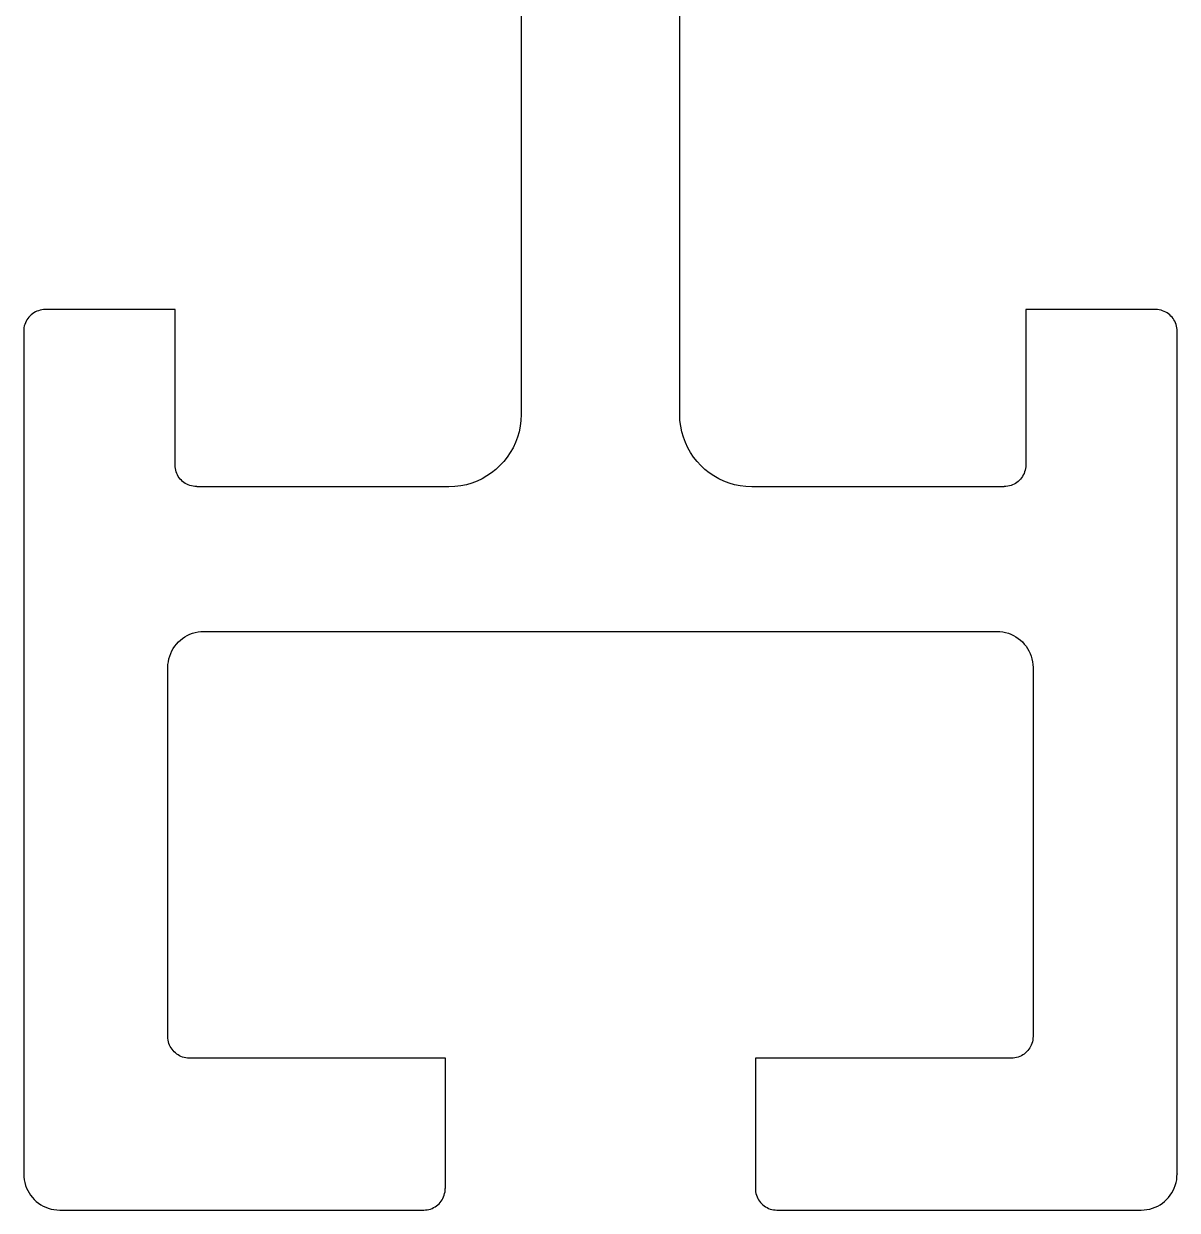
# Model space of a CAD drawing. Header units: metres. Extents: x -8.1 to 7.9, y -29.9 to 30.1.
# Drawn here: x -8 to 7.94, y -29.9 to -13.49 of the extents above; entities that cross this region are included whole.
import ezdxf

# ---------------------------------------------------------------- set-up
doc = ezdxf.new("R2010")
doc.units = ezdxf.units.M

msp = doc.modelspace()

# ---------------------------------------------------------------- linework, layer by layer
for p, q in [((-1.12695, -11.6553), (-1.12695, -18.8945)), ((1.06445, -18.8945), (1.06445, -11.6553)), ((-7.93164, -17.5488), (-7.94629, -17.5674)), ((-7.91602, -17.5322), (-7.93164, -17.5488)), ((-7.89941, -17.5166), (-7.91602, -17.5322)), ((-7.88086, -17.502), (-7.89941, -17.5166)), ((-7.8623, -17.4893), (-7.88086, -17.502)), ((-7.8418, -17.4775), (-7.8623, -17.4893)), ((-7.82129, -17.4678), (-7.8418, -17.4775)), ((-7.7998, -17.46), (-7.82129, -17.4678)), ((-7.77637, -17.4531), (-7.7998, -17.46)), ((-7.75391, -17.4482), (-7.77637, -17.4531)), ((-7.72949, -17.4453), (-7.75391, -17.4482)), ((-7.70508, -17.4443), (-7.72949, -17.4453)), ((-5.91113, -17.4443), (-7.70508, -17.4443)), ((-5.91113, -19.5938), (-5.91113, -17.4443)), ((7.64746, -17.4443), (5.84863, -17.4443)), ((5.84863, -17.4443), (5.84863, -19.5947)), ((7.6709, -17.4453), (7.64746, -17.4443)), ((7.69434, -17.4492), (7.6709, -17.4453)), ((7.71777, -17.4541), (7.69434, -17.4492)), ((7.74023, -17.4609), (7.71777, -17.4541)), ((7.76172, -17.4697), (7.74023, -17.4609)), ((7.78223, -17.4795), (7.76172, -17.4697)), ((7.80176, -17.4912), (7.78223, -17.4795)), ((7.82031, -17.5039), (7.80176, -17.4912)), ((7.83789, -17.5186), (7.82031, -17.5039)), ((7.85449, -17.5342), (7.83789, -17.5186)), ((7.87012, -17.5508), (7.85449, -17.5342)), ((7.88379, -17.5684), (7.87012, -17.5508)), ((-8, -17.6953), (-8.00195, -17.7197)), ((-7.99512, -17.6719), (-8, -17.6953)), ((-7.98828, -17.6494), (-7.99512, -17.6719)), ((-7.97949, -17.627), (-7.98828, -17.6494)), ((-7.96973, -17.6064), (-7.97949, -17.627)), ((-7.95898, -17.5859), (-7.96973, -17.6064)), ((-7.94629, -17.5674), (-7.95898, -17.5859)), ((7.89648, -17.5879), (7.88379, -17.5684)), ((7.9082, -17.6074), (7.89648, -17.5879)), ((7.91797, -17.6279), (7.9082, -17.6074)), ((7.92578, -17.6504), (7.91797, -17.6279)), ((7.93164, -17.6729), (7.92578, -17.6504)), ((7.93652, -17.6953), (7.93164, -17.6729)), ((7.93945, -17.7197), (7.93652, -17.6953)), ((-8.00195, -17.7197), (-8.00293, -17.7441)), ((-8.00293, -17.7441), (-8.00293, -29.3955)), ((7.94043, -17.7441), (7.93945, -17.7197)), ((7.94238, -17.7451), (7.94043, -17.7441)), ((7.94238, -29.3975), (7.94238, -17.7451)), ((-1.13086, -18.9766), (-1.14062, -19.0566)), ((-1.12695, -18.8945), (-1.13086, -18.9766)), ((1.06836, -18.9766), (1.06445, -18.8945)), ((1.07812, -19.0566), (1.06836, -18.9766)), ((-1.15625, -19.1348), (-1.17871, -19.2109)), ((-1.14062, -19.0566), (-1.15625, -19.1348)), ((1.09375, -19.1348), (1.07812, -19.0566)), ((1.11523, -19.2109), (1.09375, -19.1348)), ((-1.23828, -19.3545), (-1.27734, -19.4219)), ((-1.20605, -19.2842), (-1.23828, -19.3545)), ((-1.17871, -19.2109), (-1.20605, -19.2842)), ((1.14258, -19.2842), (1.11523, -19.2109)), ((1.17578, -19.3545), (1.14258, -19.2842)), ((1.21387, -19.4219), (1.17578, -19.3545)), ((-1.32031, -19.4854), (-1.36719, -19.5459)), ((-1.27734, -19.4219), (-1.32031, -19.4854)), ((1.25684, -19.4854), (1.21387, -19.4219)), ((1.30469, -19.5459), (1.25684, -19.4854)), ((-5.91016, -19.6182), (-5.91113, -19.5938)), ((-5.90723, -19.6416), (-5.91016, -19.6182)), ((-5.90234, -19.665), (-5.90723, -19.6416)), ((-5.89551, -19.6885), (-5.90234, -19.665)), ((-1.47559, -19.6543), (-1.53613, -19.7021)), ((-1.41992, -19.6016), (-1.47559, -19.6543)), ((-1.36719, -19.5459), (-1.41992, -19.6016)), ((1.35645, -19.6016), (1.30469, -19.5459)), ((1.41309, -19.6543), (1.35645, -19.6016)), ((1.47266, -19.7021), (1.41309, -19.6543)), ((5.83984, -19.665), (5.83301, -19.6885)), ((5.84766, -19.6182), (5.83984, -19.665)), ((5.84863, -19.5947), (5.84766, -19.6182)), ((-5.8877, -19.71), (-5.89551, -19.6885)), ((-5.87793, -19.7314), (-5.8877, -19.71)), ((-5.86621, -19.751), (-5.87793, -19.7314)), ((-5.85352, -19.7705), (-5.86621, -19.751)), ((-5.83887, -19.7881), (-5.85352, -19.7705)), ((-5.82422, -19.8047), (-5.83887, -19.7881)), ((-5.80664, -19.8203), (-5.82422, -19.8047)), ((-5.78906, -19.835), (-5.80664, -19.8203)), ((-5.76953, -19.8477), (-5.78906, -19.835)), ((-5.75, -19.8594), (-5.76953, -19.8477)), ((-1.80957, -19.8438), (-1.88477, -19.8662)), ((-1.73633, -19.8164), (-1.80957, -19.8438)), ((-1.66602, -19.7832), (-1.73633, -19.8164)), ((-1.59961, -19.7451), (-1.66602, -19.7832)), ((-1.53613, -19.7021), (-1.59961, -19.7451)), ((1.53711, -19.7451), (1.47266, -19.7021)), ((1.60352, -19.7832), (1.53711, -19.7451)), ((1.67383, -19.8164), (1.60352, -19.7832)), ((1.74707, -19.8438), (1.67383, -19.8164)), ((1.82227, -19.8662), (1.74707, -19.8438)), ((5.70703, -19.8477), (5.68652, -19.8594)), ((5.72656, -19.835), (5.70703, -19.8477)), ((5.74414, -19.8203), (5.72656, -19.835)), ((5.76074, -19.8047), (5.74414, -19.8203)), ((5.77637, -19.7881), (5.76074, -19.8047)), ((5.79102, -19.7705), (5.77637, -19.7881)), ((5.80371, -19.751), (5.79102, -19.7705)), ((5.81445, -19.7314), (5.80371, -19.751)), ((5.82422, -19.71), (5.81445, -19.7314)), ((5.83301, -19.6885), (5.82422, -19.71)), ((-5.72852, -19.8691), (-5.75, -19.8594)), ((-5.70703, -19.8779), (-5.72852, -19.8691)), ((-5.68457, -19.8838), (-5.70703, -19.8779)), ((-5.66113, -19.8887), (-5.68457, -19.8838)), ((-5.63672, -19.8916), (-5.66113, -19.8887)), ((-5.6123, -19.8926), (-5.63672, -19.8916)), ((-5.61133, -19.8945), (-5.6123, -19.8926)), ((-2.125, -19.8945), (-5.61133, -19.8945)), ((-2.04297, -19.8916), (-2.125, -19.8945)), ((-1.96289, -19.8818), (-2.04297, -19.8916)), ((-1.88477, -19.8662), (-1.96289, -19.8818)), ((1.90039, -19.8818), (1.82227, -19.8662)), ((1.98047, -19.8916), (1.90039, -19.8818)), ((2.06152, -19.8945), (1.98047, -19.8916)), ((5.55078, -19.8945), (2.06152, -19.8945)), ((5.57422, -19.8916), (5.5498, -19.8926)), ((5.5498, -19.8926), (5.55078, -19.8945)), ((5.59863, -19.8887), (5.57422, -19.8916)), ((5.62207, -19.8838), (5.59863, -19.8887)), ((5.64453, -19.8779), (5.62207, -19.8838)), ((5.66602, -19.8691), (5.64453, -19.8779)), ((5.68652, -19.8594), (5.66602, -19.8691)), ((-5.80664, -21.9912), (-5.77539, -21.9697)), ((-5.77539, -21.9697), (-5.74219, -21.9502)), ((-5.74219, -21.9502), (-5.70703, -21.9336)), ((-5.70703, -21.9336), (-5.66992, -21.9199)), ((-5.66992, -21.9199), (-5.63281, -21.9092)), ((-5.63281, -21.9092), (-5.59375, -21.9014)), ((-5.59375, -21.9014), (-5.55371, -21.8965)), ((-5.55371, -21.8965), (-5.5127, -21.8945)), ((-5.5127, -21.8945), (5.4502, -21.8945)), ((5.4502, -21.8945), (5.49121, -21.8965)), ((5.49121, -21.8965), (5.53125, -21.9014)), ((5.53125, -21.9014), (5.56934, -21.9092)), ((5.56934, -21.9092), (5.60742, -21.9199)), ((5.60742, -21.9199), (5.64355, -21.9336)), ((5.64355, -21.9336), (5.67871, -21.9502)), ((5.67871, -21.9502), (5.71191, -21.9697)), ((5.71191, -21.9697), (5.74414, -21.9912)), ((-5.95508, -22.165), (-5.93652, -22.1309)), ((-5.93652, -22.1309), (-5.91504, -22.0996)), ((-5.91504, -22.0996), (-5.89062, -22.0693)), ((-5.89062, -22.0693), (-5.86523, -22.041)), ((-5.86523, -22.041), (-5.83691, -22.0146)), ((-5.83691, -22.0146), (-5.80664, -21.9912)), ((5.74414, -21.9912), (5.77441, -22.0146)), ((5.77441, -22.0146), (5.80176, -22.041)), ((5.80176, -22.041), (5.82812, -22.0693)), ((5.82812, -22.0693), (5.85156, -22.0996)), ((5.85156, -22.0996), (5.87305, -22.1309)), ((5.87305, -22.1309), (5.89258, -22.165)), ((-6.00391, -22.3135), (-5.99609, -22.2744)), ((-5.99609, -22.2744), (-5.98535, -22.2363)), ((-5.98535, -22.2363), (-5.97168, -22.2002)), ((-5.97168, -22.2002), (-5.95508, -22.165)), ((5.89258, -22.165), (5.90918, -22.2002)), ((5.90918, -22.2002), (5.92285, -22.2363)), ((5.92285, -22.2363), (5.93359, -22.2744)), ((5.93359, -22.2744), (5.94141, -22.3135)), ((-6.01074, -22.3945), (-6.00879, -22.3535)), ((-6.01074, -27.4961), (-6.01074, -22.3945)), ((-6.00879, -22.3535), (-6.00391, -22.3135)), ((5.94141, -22.3135), (5.94629, -22.3535)), ((5.94629, -22.3535), (5.94824, -22.3945)), ((5.94824, -22.3945), (5.94824, -27.4961)), ((-6.00977, -27.5205), (-6.01074, -27.4961)), ((-6.00684, -27.5449), (-6.00977, -27.5205)), ((-6.00195, -27.5684), (-6.00684, -27.5449)), ((5.94434, -27.5449), (5.93945, -27.5684)), ((5.94727, -27.5205), (5.94434, -27.5449)), ((5.94824, -27.4961), (5.94727, -27.5205)), ((-5.99609, -27.5908), (-6.00195, -27.5684)), ((-5.9873, -27.6133), (-5.99609, -27.5908)), ((-5.97754, -27.6338), (-5.9873, -27.6133)), ((-5.96582, -27.6543), (-5.97754, -27.6338)), ((-5.95312, -27.6729), (-5.96582, -27.6543)), ((-5.93945, -27.6914), (-5.95312, -27.6729)), ((-5.92383, -27.708), (-5.93945, -27.6914)), ((-5.90723, -27.7236), (-5.92383, -27.708)), ((-5.88867, -27.7383), (-5.90723, -27.7236)), ((5.84375, -27.7236), (5.82617, -27.7383)), ((5.86035, -27.708), (5.84375, -27.7236)), ((5.87598, -27.6914), (5.86035, -27.708)), ((5.89062, -27.6729), (5.87598, -27.6914)), ((5.90332, -27.6543), (5.89062, -27.6729)), ((5.91504, -27.6338), (5.90332, -27.6543)), ((5.9248, -27.6133), (5.91504, -27.6338)), ((5.93262, -27.5908), (5.9248, -27.6133)), ((5.93945, -27.5684), (5.93262, -27.5908)), ((-5.87012, -27.751), (-5.88867, -27.7383)), ((-5.84961, -27.7627), (-5.87012, -27.751)), ((-5.8291, -27.7725), (-5.84961, -27.7627)), ((-5.80664, -27.7803), (-5.8291, -27.7725)), ((-5.78418, -27.7871), (-5.80664, -27.7803)), ((-5.76074, -27.792), (-5.78418, -27.7871)), ((-5.7373, -27.7949), (-5.76074, -27.792)), ((-5.71289, -27.7959), (-5.7373, -27.7949)), ((-2.17383, -27.7959), (-5.71289, -27.7959)), ((-2.17383, -29.5977), (-2.17383, -27.7959)), ((5.64941, -27.7959), (2.11328, -27.7959)), ((2.11328, -27.7959), (2.11328, -29.5977)), ((5.67383, -27.7949), (5.64941, -27.7959)), ((5.69824, -27.792), (5.67383, -27.7949)), ((5.72168, -27.7871), (5.69824, -27.792)), ((5.74414, -27.7803), (5.72168, -27.7871)), ((5.76562, -27.7725), (5.74414, -27.7803)), ((5.78711, -27.7627), (5.76562, -27.7725)), ((5.80664, -27.751), (5.78711, -27.7627)), ((5.82617, -27.7383), (5.80664, -27.751)), ((-8.00293, -29.3955), (-8.00195, -29.4365)), ((-8.00195, -29.4365), (-7.99707, -29.4766)), ((-7.99707, -29.4766), (-7.98926, -29.5156)), ((-7.98926, -29.5156), (-7.97754, -29.5537)), ((7.91504, -29.5537), (7.92578, -29.5156)), ((7.92578, -29.5156), (7.93457, -29.4766)), ((7.93457, -29.4766), (7.93848, -29.4365)), ((7.93848, -29.4365), (7.94043, -29.3955)), ((7.94043, -29.3955), (7.94238, -29.3975)), ((-7.97754, -29.5537), (-7.96387, -29.5908)), ((-7.96387, -29.5908), (-7.94824, -29.626)), ((-7.94824, -29.626), (-7.92871, -29.6592)), ((-7.92871, -29.6592), (-7.90723, -29.6914)), ((-7.90723, -29.6914), (-7.88379, -29.7217)), ((-2.19922, -29.7129), (-2.19141, -29.6914)), ((-2.19141, -29.6914), (-2.18457, -29.668)), ((-2.18457, -29.668), (-2.17969, -29.6445)), ((-2.17969, -29.6445), (-2.17676, -29.6211)), ((-2.17676, -29.6211), (-2.17578, -29.5967)), ((-2.17578, -29.5967), (-2.17383, -29.5977)), ((2.11328, -29.5977), (2.11035, -29.5967)), ((2.11035, -29.5967), (2.11133, -29.6211)), ((2.11133, -29.6211), (2.11426, -29.6445)), ((2.11426, -29.6445), (2.11914, -29.668)), ((2.11914, -29.668), (2.12598, -29.6914)), ((2.12598, -29.6914), (2.13379, -29.7129)), ((7.82031, -29.7217), (7.84473, -29.6914)), ((7.84473, -29.6914), (7.86621, -29.6592)), ((7.86621, -29.6592), (7.88477, -29.626)), ((7.88477, -29.626), (7.90137, -29.5908)), ((7.90137, -29.5908), (7.91504, -29.5537)), ((-7.88379, -29.7217), (-7.85742, -29.749)), ((-7.85742, -29.749), (-7.8291, -29.7754)), ((-7.8291, -29.7754), (-7.7998, -29.7998)), ((-7.7998, -29.7998), (-7.76758, -29.8213)), ((-7.76758, -29.8213), (-7.73438, -29.8398)), ((-7.73438, -29.8398), (-7.69922, -29.8564)), ((-7.69922, -29.8564), (-7.66309, -29.8701)), ((-2.33691, -29.8623), (-2.31738, -29.8506)), ((-2.31738, -29.8506), (-2.29785, -29.8379)), ((-2.29785, -29.8379), (-2.28027, -29.8232)), ((-2.28027, -29.8232), (-2.2627, -29.8076)), ((-2.2627, -29.8076), (-2.24805, -29.791)), ((-2.24805, -29.791), (-2.2334, -29.7734)), ((-2.2334, -29.7734), (-2.2207, -29.7539)), ((-2.2207, -29.7539), (-2.20898, -29.7344)), ((-2.20898, -29.7344), (-2.19922, -29.7129)), ((2.13379, -29.7129), (2.14453, -29.7344)), ((2.14453, -29.7344), (2.15527, -29.7539)), ((2.15527, -29.7539), (2.16797, -29.7734)), ((2.16797, -29.7734), (2.18262, -29.791)), ((2.18262, -29.791), (2.19824, -29.8076)), ((2.19824, -29.8076), (2.21484, -29.8232)), ((2.21484, -29.8232), (2.23242, -29.8379)), ((2.23242, -29.8379), (2.25195, -29.8506)), ((2.25195, -29.8506), (2.27246, -29.8623)), ((7.59961, -29.8701), (7.63672, -29.8564)), ((7.63672, -29.8564), (7.67188, -29.8398)), ((7.67188, -29.8398), (7.70508, -29.8213)), ((7.70508, -29.8213), (7.73633, -29.7998)), ((7.73633, -29.7998), (7.7666, -29.7754)), ((7.7666, -29.7754), (7.79492, -29.749)), ((7.79492, -29.749), (7.82031, -29.7217)), ((-7.66309, -29.8701), (-7.625, -29.8809)), ((-7.625, -29.8809), (-7.58594, -29.8896)), ((-7.58594, -29.8896), (-7.5459, -29.8945)), ((-7.5459, -29.8945), (-7.50488, -29.8955)), ((-7.50488, -29.8955), (-7.50391, -29.8984)), ((-7.50391, -29.8984), (-2.47266, -29.8984)), ((-2.47461, -29.8955), (-2.4502, -29.8945)), ((-2.47266, -29.8984), (-2.47461, -29.8955)), ((-2.4502, -29.8945), (-2.42578, -29.8916)), ((-2.42578, -29.8916), (-2.40234, -29.8867)), ((-2.40234, -29.8867), (-2.37988, -29.8809)), ((-2.37988, -29.8809), (-2.3584, -29.8721)), ((-2.3584, -29.8721), (-2.33691, -29.8623)), ((2.27246, -29.8623), (2.29297, -29.8721)), ((2.29297, -29.8721), (2.31445, -29.8809)), ((2.31445, -29.8809), (2.33691, -29.8867)), ((2.33691, -29.8867), (2.36035, -29.8916)), ((2.36035, -29.8916), (2.38477, -29.8945)), ((2.38477, -29.8945), (2.40918, -29.8955)), ((2.40918, -29.8955), (2.41016, -29.8984)), ((2.41016, -29.8984), (7.44336, -29.8984)), ((7.44238, -29.8955), (7.4834, -29.8945)), ((7.44336, -29.8984), (7.44238, -29.8955)), ((7.4834, -29.8945), (7.52344, -29.8896)), ((7.52344, -29.8896), (7.5625, -29.8809)), ((7.5625, -29.8809), (7.59961, -29.8701))]:
    msp.add_line(p, q)

doc.saveas('drawing.dxf')
